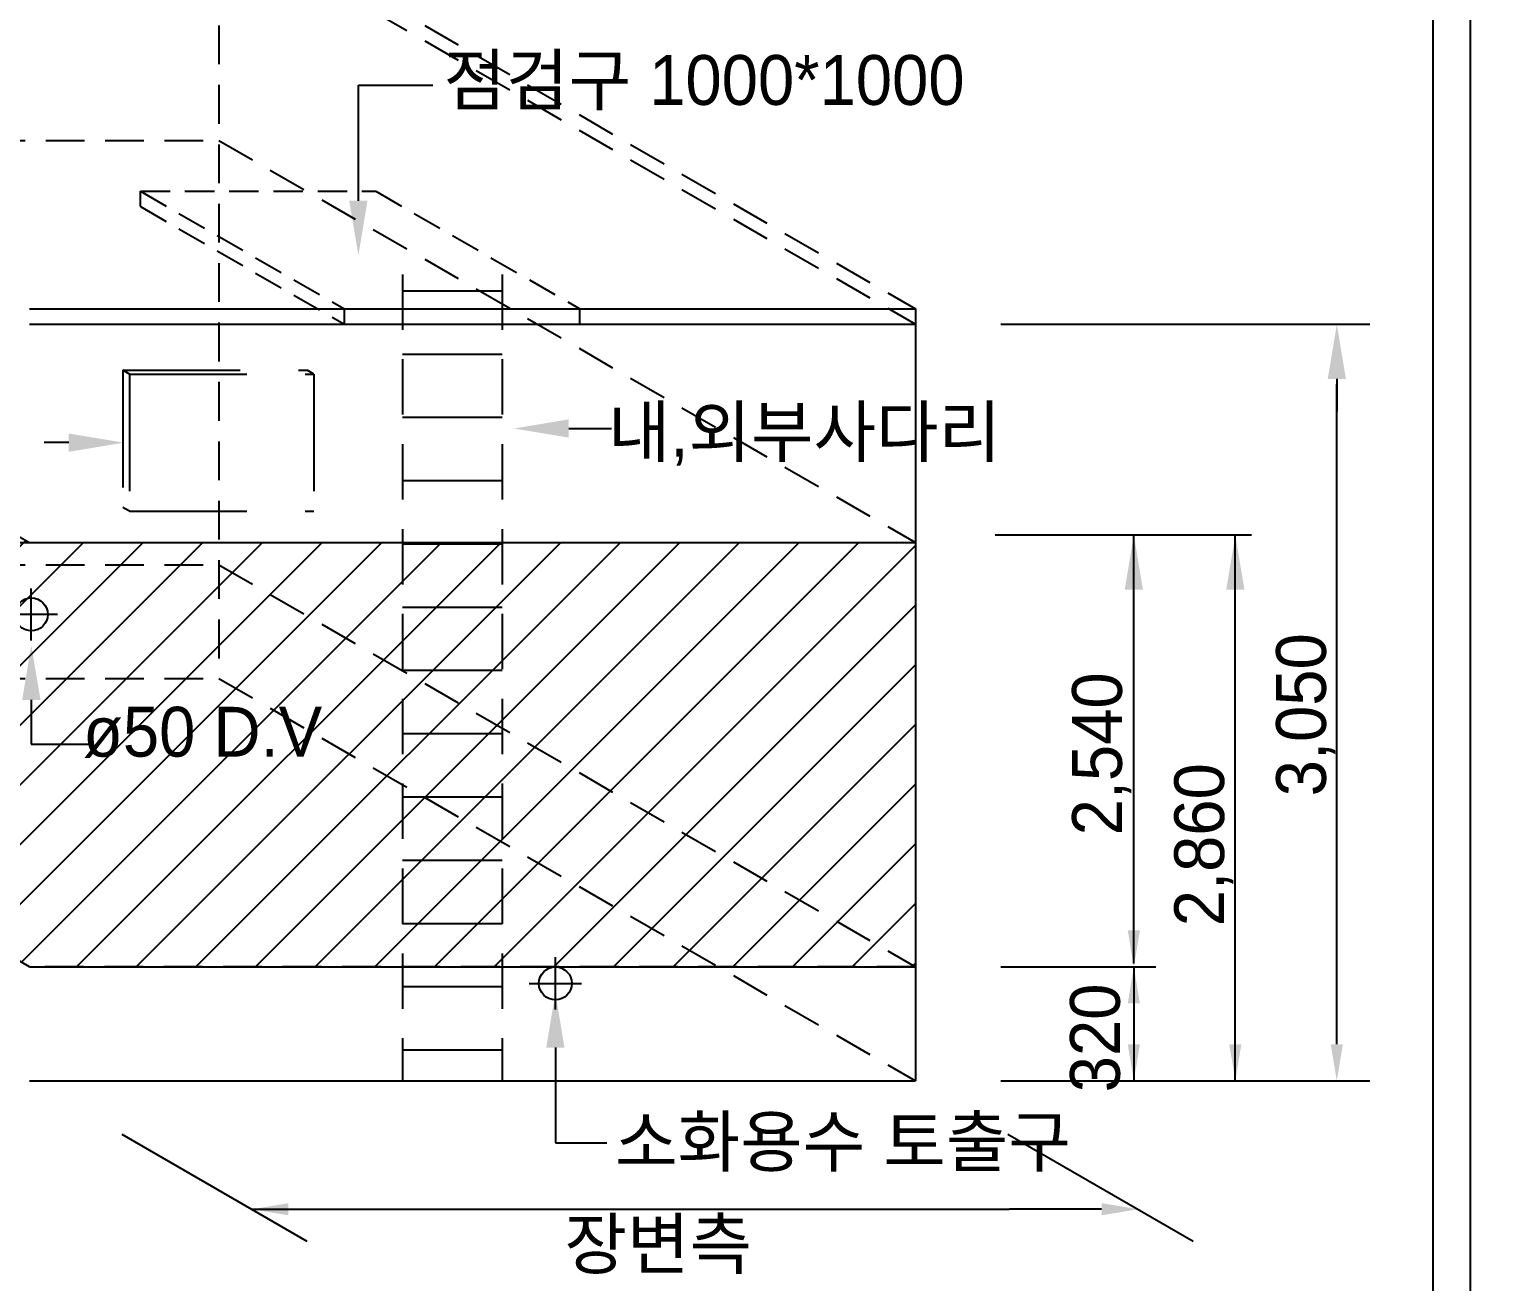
# Model space of a CAD drawing. Header units: millimetres. Extents: x 968909 to 1007504, y 395965 to 423289.
# Drawn here: x 978125 to 982111, y 400348 to 403742 of the extents above; entities that cross this region are included whole.
import ezdxf

# ---------------------------------------------------------------- set-up
doc = ezdxf.new("R2010")
doc.units = ezdxf.units.MM
doc.header["$LTSCALE"] = 100
for name, pattern in [('DH-HID2', [1.2, 0.8, -0.4]), ('HID', [2.3, 1.5, -0.8]), ('HIDDEN2', [4.7625, 3.175, -1.5875])]:
    doc.linetypes.add(name, pattern=pattern)
doc.layers.add('1', color=1, linetype='Continuous')
doc.layers.add('TEX', color=3, linetype='Continuous')
doc.styles.add('돋움', font='Dotum.ttf')

msp = doc.modelspace()

# ---------------------------------------------------------------- hatches: boundary and pattern name
at = {"linetype": 'HID'}
h = msp.add_hatch(dxfattribs=at)
h.set_pattern_fill('ANSI31', color=4, scale=54, angle=135, style=0)
h.set_pattern_definition([(180, (817865.35, -202184.89), (-4e-14, -171.45), [])])
h.paths.add_polyline_path([(979135.4, 403077.9), (979405.4, 403077.9), (979405.4, 400892.6), (979135.4, 400892.6)])
at = {"layer": '1'}
h = msp.add_hatch(dxfattribs=at)
h.set_pattern_fill('ANSI31', color=256, scale=36, style=0)
h.set_pattern_definition([(45, (811791.76, -202184.89), (-80.822305, 80.822305), [])])
h.paths.add_polyline_path([(976236.9, 403441.2), (978124.8, 402351.3), (980525.8, 402351.3), (980525.8, 401201.3), (978124.8, 401201.3), (976236.9, 402291.2)])

# ---------------------------------------------------------------- linework, layer by layer
at = {"linetype": 'HID', "ltscale": 0.7}
for p, q in [((978638, 404074.4, 54985.4), (978638, 401982.6, 54985.4)), ((978638, 404074.4, 54985.4), (980525.8, 402984.5, 54985.4)), ((978638, 404032.8, 54985.4), (980525.8, 402942.9, 54985.4)), ((976236.9, 403441.2, 54985.4), (978638, 403441.2, 54985.4)), ((978638, 403441.2, 54985.4), (980525.8, 402351.3, 54985.4)), ((976236.9, 402291.2, 54985.4), (978638, 402291.2, 54985.4)), ((978638, 402291.2, 54985.4), (980525.8, 401201.3, 54985.4)), ((976236.9, 401982.6, 54985.4), (978638, 401982.6, 54985.4)), ((978638, 401982.6, 54985.4), (980525.8, 400892.6, 54985.4))]:
    msp.add_line(p, q, dxfattribs=at)
at = {"color": 7}
for p, q in [((979016.1, 403277.8, 54985.4), (979016.1, 403591, 54985.4)), ((979016.1, 403591, 54985.4), (979218.1, 403591, 54985.4)), ((978124.8, 402984.5, 54985.4), (980525.8, 402984.5, 54985.4)), ((980525.8, 402984.5, 54985.4), (980525.8, 400892.6, 54985.4)), ((978124.8, 402942.9, 54985.4), (980525.8, 402942.9, 54985.4)), ((980756.9, 402942.9, 54985.4), (981756.2, 402942.9, 54985.4)), ((981667.2, 402794.6, 54985.4), (981667.2, 402706.3, 54985.4)), ((981667.2, 400991.5, 54985.4), (981667.2, 402780.4, 54985.4)), ((979586.2, 402660.4, 54985.4), (979702, 402660.4, 54985.4)), ((978231.5, 402622, 54985.4), (978165.1, 402622, 54985.4)), ((981117.2, 401210.9, 54985.4), (981117.2, 402372, 54985.4)), ((981392.2, 400892.6, 54985.4), (981392.2, 402372, 54985.4)), ((978129.9, 401924.8, 54985.4), (978129.9, 401804.8, 54985.4)), ((978129.9, 401804.8, 54985.4), (978284.9, 401804.8, 54985.4)), ((980756.9, 401201.3, 54985.4), (981176.5, 401201.3, 54985.4)), ((978124.8, 400892.6, 54985.4), (980525.8, 400892.6, 54985.4)), ((980756.9, 400892.6, 54985.4), (981756.2, 400892.6, 54985.4)), ((978375, 400748.1, 54985.4), (978876.8, 400458.4, 54985.4)), ((980776.1, 400748.1, 54985.4), (981277.8, 400458.4, 54985.4)), ((978727.8, 400544.5, 54985.4), (980779, 400544.5, 54985.4)), ((981030, 400544.5, 54985.4), (980780.2, 400544.5, 54985.4))]:
    msp.add_line(p, q, dxfattribs=at)
at = {"color": 7, "linetype": 'DH-HID2'}
for p, q in [((978425.8, 403261.7, 54985.4), (978425.8, 403303.3, 54985.4)), ((978425.8, 403303.3, 54985.4), (979063.6, 403303.3, 54985.4)), ((978425.8, 403303.3, 54985.4), (978978.1, 402984.5, 54985.4)), ((979063.6, 403303.3, 54985.4), (979615.9, 402984.5, 54985.4)), ((978425.8, 403261.7, 54985.4), (978978.1, 402942.9, 54985.4)), ((978978.1, 402942.9, 54985.4), (978978.1, 402984.5, 54985.4)), ((978978.1, 402984.5, 54985.4), (979615.9, 402984.5, 54985.4)), ((979615.9, 402942.9, 54985.4), (979615.9, 402984.5, 54985.4))]:
    msp.add_line(p, q, dxfattribs=at)
at = {"color": 4, "linetype": 'HID'}
for p, q in [((979135.4, 403077.9, 54985.4), (979135.4, 400892.6, 54985.4)), ((979405.4, 403077.9, 54985.4), (979405.4, 400892.6, 54985.4))]:
    msp.add_line(p, q, dxfattribs=at)
at = {"color": 4, "linetype": 'HIDDEN2'}
for p, q in [((978378, 402818.3, 54985.4), (978877.5, 402818.3, 54985.4)), ((978378, 402818.3, 54985.4), (978378, 402446.4, 54985.4)), ((978395.9, 402807.9, 54985.4), (978378, 402818.3, 54985.4)), ((978395.9, 402807.9, 54985.4), (978895.5, 402807.9, 54985.4)), ((978395.9, 402807.9, 54985.4), (978395.9, 402436, 54985.4)), ((978895.5, 402807.9, 54985.4), (978877.5, 402818.3, 54985.4)), ((978895.5, 402807.9, 54985.4), (978895.5, 402436, 54985.4)), ((978395.9, 402436, 54985.4), (978378, 402446.4, 54985.4)), ((978395.9, 402436, 54985.4), (978895.5, 402436, 54985.4))]:
    msp.add_line(p, q, dxfattribs=at)
for p, q in [((980741.8, 402372, 54985.4), (981436.4, 402372, 54985.4)), ((981117.2, 401201.3, 54985.4), (981117.2, 400892.6, 54985.4)), ((979549.8, 400982.4, 54985.4), (979549.8, 400724.2, 54985.4)), ((979549.8, 400724.2, 54985.4), (979689, 400724.2, 54985.4))]:
    msp.add_line(p, q)
at = {"linetype": 'Continuous'}
for p, q in [((977029.9, 402351.3, 54985.4), (980525.8, 402351.3, 54985.4)), ((978124.8, 401201.3, 54985.4), (980525.8, 401201.3, 54985.4))]:
    msp.add_line(p, q, dxfattribs=at)
at = {"color": 4, "linetype": 'Continuous'}
for p, q in [((978129.9, 402086, 54985.4), (978129.9, 402227.2, 54985.4)), ((978200.5, 402156.6, 54985.4), (978059.4, 402156.6, 54985.4)), ((979549.8, 401086.1, 54985.4), (979549.8, 401227.2, 54985.4)), ((979479.2, 401156.6, 54985.4), (979620.3, 401156.6, 54985.4))]:
    msp.add_line(p, q, dxfattribs=at)
at = {"elevation": 54985.4}
for points in [[(982029.1, 405545.1), (997615.4, 405545.1), (997615.4, 395965.3), (982029.1, 395965.3)], [(968909, 404443.8), (981927.4, 404443.8), (981927.4, 395965.3), (968909, 395965.3)]]:
    msp.add_lwpolyline(points, close=True, dxfattribs=at)
at = {"linetype": 'HID', "ltscale": 0.7, "elevation": 54985.4}
msp.add_lwpolyline([(976236.9, 403441.2), (978124.8, 402351.3), (980525.8, 402351.3), (980525.8, 401201.3), (978124.8, 401201.3), (976236.9, 402291.2), (976236.9, 403441.2)], dxfattribs=at)
at = {"color": 4, "linetype": 'Continuous'}
for centre in [(978129.9, 402156.6, 54985.4), (979549.8, 401156.6, 54985.4)]:
    msp.add_circle(centre, 44.6, dxfattribs=at)
at = {"color": 7, "linetype": 'DH-HID2'}
msp.add_solid([(979040.8, 403277.8, 54985.4), (978991.3, 403277.8, 54985.4), (979016.1, 403129.5, 54985.4)], dxfattribs=at)
at = {"color": 7}
for points in [[(981642.5, 402794.6, 54985.4), (981691.9, 402794.6, 54985.4), (981667.2, 402942.9, 54985.4)], [(979586.2, 402635.7, 54985.4), (979586.2, 402685.1, 54985.4), (979437.9, 402660.4, 54985.4)], [(978231.5, 402646.7, 54985.4), (978231.5, 402597.2, 54985.4), (978379.8, 402622, 54985.4)], [(978105.2, 401924.8, 54985.4), (978154.7, 401924.8, 54985.4), (978129.9, 402073.1, 54985.4)], [(981100.7, 401300.2, 54985.4), (981133.7, 401300.2, 54985.4), (981117.2, 401201.3, 54985.4)], [(981100.7, 401102.4, 54985.4), (981133.7, 401102.4, 54985.4), (981117.2, 401201.3, 54985.4)], [(981100.7, 400991.5, 54985.4), (981133.7, 400991.5, 54985.4), (981117.2, 400892.6, 54985.4)], [(981375.7, 400991.5, 54985.4), (981408.7, 400991.5, 54985.4), (981392.2, 400892.6, 54985.4)], [(981650.7, 400991.5, 54985.4), (981683.7, 400991.5, 54985.4), (981667.2, 400892.6, 54985.4)], [(978826.6, 400560.9, 54985.4), (978826.6, 400528, 54985.4), (978727.8, 400544.5, 54985.4)], [(981030, 400560.9, 54985.4), (981030, 400528, 54985.4), (981128.9, 400544.5, 54985.4)]]:
    msp.add_solid(points, dxfattribs=at)
for points in [[(981092.5, 402223.7, 54985.4), (981141.9, 402223.7, 54985.4), (981117.2, 402372, 54985.4)], [(981367.5, 402223.7, 54985.4), (981416.9, 402223.7, 54985.4), (981392.2, 402372, 54985.4)], [(979525.1, 400982.4, 54985.4), (979574.5, 400982.4, 54985.4), (979549.8, 401130.7, 54985.4)]]:
    msp.add_solid(points)

# ---------------------------------------------------------------- texts
at = {"layer": 'TEX', "style": '돋움'}
for s, p in [('점검구 1000*1000', (979246.8, 403537.4, 54985.4)), ('내,외부사다리', (979692, 402584.4, 54985.4)), ('ø50 D.V', (978270.1, 401771.1, 54985.4)), ('소화용수 토출구', (979711.6, 400660.5, 54985.4)), ('장변측', (979574.3, 400383.1, 54985.4))]:
    msp.add_text(s, height=135, dxfattribs=at).set_placement(p)
for s, p in [('3,050', (981637.7, 401663.6, 54985.4)), ('2,540', (981084.9, 401557.6, 54985.4)), ('2,860', (981361.8, 401311.4, 54985.4)), ('320', (981079.3, 400861.4, 54985.4))]:
    msp.add_text(s, height=135, rotation=90, dxfattribs=at).set_placement(p)

doc.saveas('drawing.dxf')
